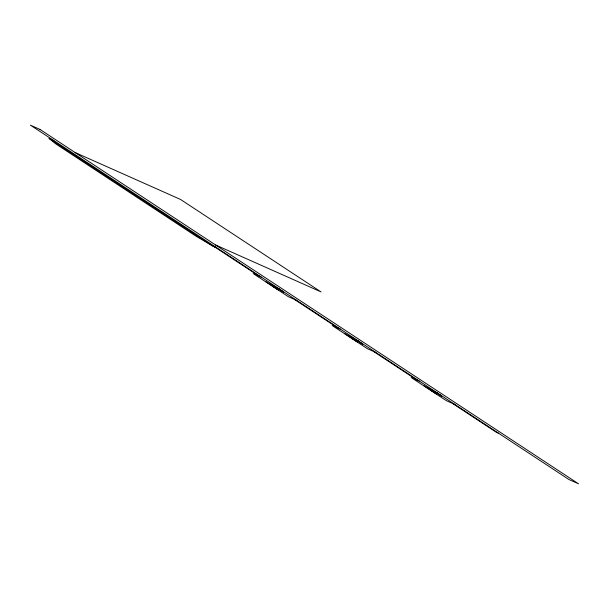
<?xml version="1.0" encoding="UTF-8"?>
<svg xmlns="http://www.w3.org/2000/svg" width="609" height="609" viewBox="0 0 609 609"><rect width="100%" height="100%" fill="white"/><g stroke="black" fill="none" stroke-linecap="round" stroke-linejoin="round"><path stroke-width="0.91" d="M215.365 247.376L196.471 236.475L55.99 144.028L49.078 138.456L53.866 140.588M75.151 152.554L180.53 199.455L321.012 291.901L215.632 245.001M216.218 247.429L213.828 246.363L259.267 276.265M261.664 277.331L253.177 273.555L288.301 296.667L296.781 300.443M340.682 329.332L332.202 325.556L367.326 348.668L375.806 352.444M419.708 381.333L411.227 377.557L446.344 400.669L454.824 404.445M498.725 433.334L496.335 432.268L452.434 403.379M294.391 299.377L338.292 328.266M373.408 351.378L417.31 380.267M49.078 138.456L212.975 246.31M279.31 289.13L283.596 292.153L278.389 288.849L273.875 286.847L278.473 289.869L277.788 289.564L265.425 281.434L279.31 289.13M358.336 341.131L362.621 344.146L357.407 340.85L352.9 338.848L357.491 341.87L356.805 341.565L344.45 333.435L358.336 341.131M437.353 393.132L441.639 396.147L436.432 392.851L431.918 390.849L436.516 393.871L435.831 393.566L423.468 385.428L437.353 393.132M40.027 129.443L30.45 125.18L568.973 479.557L578.55 483.82L40.027 129.443"/></g></svg>
